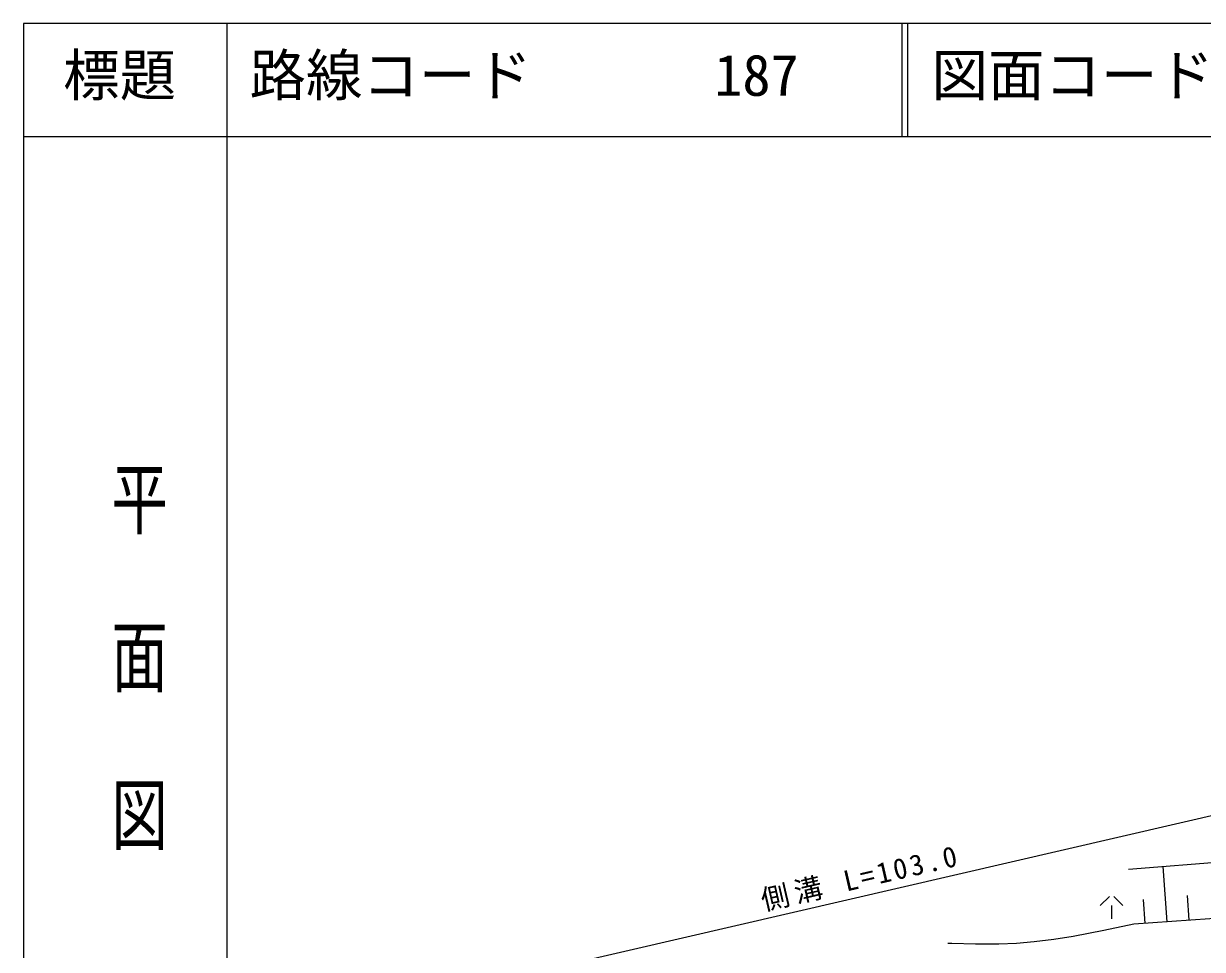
# Model space of a CAD drawing. Units: millimetres, scale not verified. Extents: x 40000 to 680000, y 20000 to 380000.
# Drawn here: x 40000 to 144363, y 297998 to 380000 of the extents above; entities that cross this region are included whole.
import ezdxf
from ezdxf.enums import TextEntityAlignment as Align

# ---------------------------------------------------------------- set-up
doc = ezdxf.new("R2010")
doc.units = ezdxf.units.MM
doc.header["$LTSCALE"] = 1000
for name, color, linetype, lineweight in [('S-BGD', 7, 'Continuous', 13), ('S-BGD-HTXT', 7, 'Continuous', 13), ('S-TTL', 2, 'Continuous', 13), ('S-TTL-TXT', 7, 'Continuous', 13)]:
    doc.layers.add(name, color=color, linetype=linetype, lineweight=lineweight)
doc.styles.add('@ＭＳ ゴシック', font='')
doc.styles.add('ＭＳ ゴシック', font='')
doc.styles.get('@ＭＳ ゴシック').set_extended_font_data('@MS Gothic')
doc.styles.get('ＭＳ ゴシック').set_extended_font_data('MS Gothic')

msp = doc.modelspace()

# ---------------------------------------------------------------- linework, layer by layer
at = {"layer": 'S-BGD'}
for p, q in [((63678, 291025), (165593, 314575)), ((158223, 306701), (137811, 305085)), ((141240, 300439), (140897, 305330)), ((136125, 302694), (135320, 301889)), ((136515, 302694), (137320, 301889)), ((143199, 300576), (143046, 302765)), ((136320, 301889), (136320, 300694)), ((171605, 302568), (138302, 300233)), ((171605, 302568), (138302, 300233)), ((139281, 300301), (139132, 302430)), ((135625, 299661), (132927, 299147)), ((138302, 300233), (135625, 299661)), ((122002, 298526), (121812, 298532)), ((122192, 298519), (122002, 298526)), ((124270, 298463), (122192, 298519)), ((127905, 298537), (126347, 298467)), ((129459, 298667), (127905, 298537)), ((131198, 298877), (129459, 298667)), ((132927, 299147), (131198, 298877)), ((126347, 298467), (124270, 298463))]:
    msp.add_line(p, q, dxfattribs=at)
at = {"layer": 'S-BGD-HTXT'}
msp.add_line((58000, 370000), (58000, 20000), dxfattribs=at)
at = {"layer": 'S-TTL'}
for p, q in [((40000, 380000), (40000, 20000)), ((680000, 380000), (40000, 380000)), ((58000, 380000), (58000, 370000)), ((117750, 380000), (117750, 370000)), ((118250, 380000), (118250, 370000)), ((40000, 370000), (680000, 370000))]:
    msp.add_line(p, q, dxfattribs=at)

# ---------------------------------------------------------------- texts
at = {"layer": 'S-BGD', "insert": (105571, 301236), "char_height": 1833, "attachment_point": 7, "rotation": 13, "style": 'ＭＳ ゴシック'}
msp.add_mtext('\\T1.2;側溝\\~L=103.0', dxfattribs=at)
at = {"layer": 'S-BGD-HTXT', "style": '@ＭＳ ゴシック', "width": 1.4}
msp.add_text('平  面  図', height=3666, rotation=270, dxfattribs=at).set_placement((47277, 341475), align=Align.BOTTOM_LEFT)
at = {"layer": 'S-TTL-TXT', "style": 'ＭＳ ゴシック'}
for s, p in [('標題', (43500, 372500)), ('路線コード', (60000, 372500)), ('187', (101142, 372500)), ('図面コード', (120380, 372500))]:
    msp.add_text(s, height=3666, dxfattribs=at).set_placement(p, align=Align.BOTTOM_LEFT)

doc.saveas('drawing.dxf')
